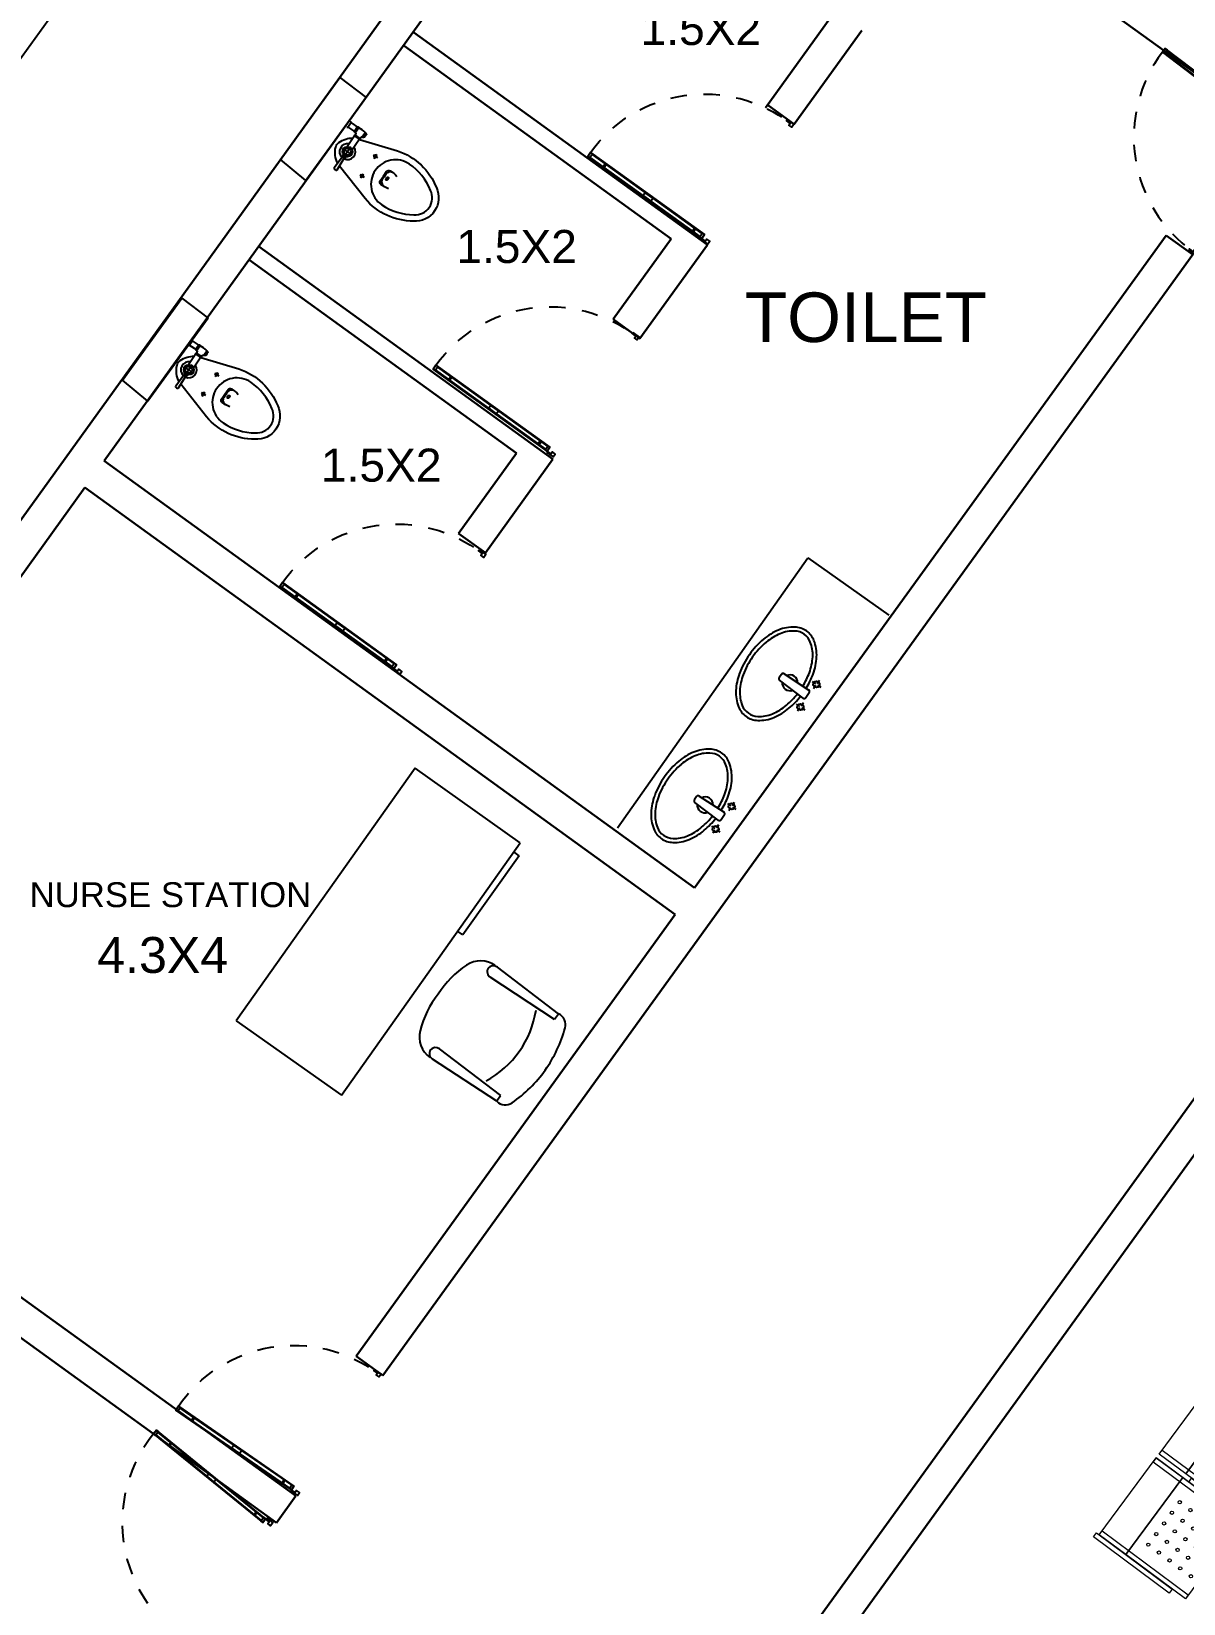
# Model space of a CAD drawing. Header units: metres. Extents: x 141303 to 146299, y 125960 to 127091.
# Drawn here: x 144845.88 to 144852.85, y 126092.82 to 126102.34 of the extents above; entities that cross this region are included whole.
import ezdxf

# ---------------------------------------------------------------- set-up
doc = ezdxf.new("R2010")
doc.units = ezdxf.units.M
doc.header["$MEASUREMENT"] = 0
doc.linetypes.add('C08_MUROS SERVICIOS$0$HIDDE100', pattern=[0.16, 0.1, -0.06])
for name, color, linetype in [('DIMENSION', 50, 'Continuous'), ('door', 12, 'Continuous'), ('FURNITURE', 6, 'Continuous'), ('WINDOW', 244, 'Continuous')]:
    doc.layers.add(name, color=color, linetype=linetype)
doc.layers.add('LETTERING', color=50, linetype='Continuous', lineweight=30)
doc.layers.add('NVMI_WALL', color=7, linetype='Continuous', lineweight=30)
doc.layers.get('0').off()
doc.styles.get("Standard").update_dxf_attribs({"font": 'arial.ttf'})
doc.dimstyles.get("Standard").update_dxf_attribs({"dimtxt": 0.18, "dimasz": 0.18, "dimexe": 0.18, "dimexo": 0.0625, "dimgap": 0.09, "dimtad": 0, "dimtih": 1, "dimtoh": 1, "dimdec": 4, "dimzin": 0, "dimdsep": 46, "dimtxsty": 'Standard', "dimcen": 0.09, "dimadec": 0, "dimazin": 0, "dimtfac": 1, "dimtdec": 4, "dimtofl": 0, "dimtmove": 0, "dimatfit": 3, "dimfxl": 1, "dimtolj": 1, "dimtzin": 0, "dimarcsym": 0})

# ---------------------------------------------------------------- blocks, each defined once
blk = doc.blocks.new('C08_MUROS SERVICIOS$0$DOOR 1.20')
at = {"linetype": 'C08_MUROS SERVICIOS$0$HIDDE100'}
blk.add_lwpolyline([(187.586, 86.339, -0.424767), (188.786, 87.579)], format="xyb", dxfattribs=at)
at = {"linetype": 'ByBlock'}
blk.add_lwpolyline([(188.826, 86.379), (188.826, 87.579), (188.786, 87.579), (188.786, 86.379), (188.826, 86.379)], dxfattribs=at)
for points in [[(188.826, 87.559), (188.786, 87.559), (188.786, 87.579), (188.826, 87.579)], [(188.821, 87.41), (188.791, 87.41), (188.791, 87.419), (188.821, 87.419)], [(188.796, 87.419), (188.816, 87.419), (188.816, 87.41), (188.796, 87.41)], [(188.791, 86.999), (188.821, 86.999), (188.821, 86.919), (188.791, 86.919)], [(188.826, 86.379), (188.786, 86.379), (188.786, 86.399), (188.826, 86.399)], [(188.821, 86.469), (188.791, 86.469), (188.791, 86.479), (188.821, 86.479)], [(188.796, 86.479), (188.816, 86.479), (188.816, 86.469), (188.796, 86.469)]]:
    blk.add_lwpolyline(points, close=True)
blk.add_lwpolyline([(188.821, 86.399), (188.821, 87.559), (188.791, 87.559), (188.791, 86.399)], close=True, dxfattribs=at)
for points in [[(187.576, 86.379), (187.576, 86.309), (187.606, 86.309), (187.606, 86.339), (187.586, 86.339), (187.586, 86.379), (187.576, 86.379)], [(188.836, 86.379), (188.836, 86.309), (188.806, 86.309), (188.806, 86.339), (188.826, 86.339), (188.826, 86.379), (188.836, 86.379)]]:
    blk.add_lwpolyline(points)
blk = doc.blocks.new('flux caroni')
for p, q in [((-0.0372, -0.076), (-0.0372, -0.0961)), ((0.0357, -0.0857), (-0.0357, -0.0857)), ((0, -0.1214), (0, -0.05)), ((0.1013, -0.068), (0.0239, -0.068)), ((0.1232, -0.0615), (0.1232, -0.0055)), ((0.1307, -0.0615), (0.1307, -0.0525)), ((0.1462, -0.0525), (0.1462, -0.0615)), ((0.1537, -0.0055), (0.1537, -0.0615)), ((0.1013, -0.1032), (0.024, -0.1032)), ((-0.085, -0.2377), (-0.055, -0.2377)), ((-0.07, -0.2227), (-0.07, -0.2527)), ((0.055, -0.2377), (0.085, -0.2377)), ((0.07, -0.2227), (0.07, -0.2527))]:
    blk.add_line(p, q)
for points in [[(0.118, 0), (0.1207, -0.0055), (0.1562, -0.0055), (0.1588, 0)], [(-0.0397, -0.076), (-0.0422, -0.0794), (-0.0422, -0.0919), (-0.0397, -0.0961)], [(-0.0281, -0.076), (-0.0397, -0.076), (-0.0397, -0.0961), (-0.0279, -0.0961)]]:
    blk.add_lwpolyline(points)
for points in [[(-0.0422, -0.0794), (-0.1234, -0.0754, 0.428639), (-0.1287, -0.0804), (-0.1287, -0.0853), (-0.1287, -0.0901, 0.42603), (-0.1235, -0.0951), (-0.0422, -0.0919)], [(-0.0905, -0.0771, -0.184776), (-0.0173, -0.0131, -0.178359), (0.0173, -0.0131, -0.164856), (0.0852, -0.068)], [(0.1063, -0.1032), (0.1147, -0.1032, -0.39071), (0.1207, -0.1087, 0.39071), (0.1217, -0.1096), (0.1532, -0.1096, 0.368077), (0.1542, -0.1088, 0.077411), (0.1545, -0.0615)], [(0.1063, -0.068), (0.1147, -0.068, 0.331964), (0.1217, -0.0615)], [(0.1, -0.1032), (0.1712, -0.3289, -0.220845), (0.1204, -0.6412, -0.267949), (0, -0.7107, -0.267949), (-0.1204, -0.6412, -0.220845), (-0.1712, -0.3289), (-0.0971, -0.0941, -0.200507)], [(0.1217, -0.1096), (0.1217, -0.1111, 0.414214), (0.1227, -0.1121), (0.1522, -0.1121, 0.414214), (0.1532, -0.1111), (0.1532, -0.1096)], [(0.1522, -0.1121), (0.1522, -0.1161, -0.414214), (0.1512, -0.1171), (0.1237, -0.1171, -0.414214), (0.1227, -0.1161), (0.1227, -0.1121)], [(0.1485, -0.1171), (0.1485, -0.1199, -0.414214), (0.1475, -0.1209), (0.1374, -0.1209), (0.1274, -0.1209, -0.414214), (0.1264, -0.1199), (0.1264, -0.1171)], [(-0.0442, -0.4107, -0.060428), (-0.049, -0.3582, -0.405477), (-0.034, -0.3437), (0, -0.3437), (0.034, -0.3437, -0.405477), (0.049, -0.3582, -0.060428), (0.0442, -0.4107)], [(0.0484, -0.3815, 0.43678), (0.0185, -0.3492), (0, -0.3492), (-0.0185, -0.3492, 0.43678), (-0.0484, -0.3815)], [(0.004, -0.3612), (0.004, -0.3638, 0.310791), (0.0056, -0.3661, -0.034503), (0.0071, -0.3668, -0.106031), (0.0094, -0.3688, -0.162613), (0.01, -0.3707, -0.162613), (0.0094, -0.3726, -0.106031), (0.0071, -0.3746, -0.069899), (0.004, -0.3757, -0.056135), (0, -0.3762, -0.056135), (-0.004, -0.3757, -0.069899), (-0.0071, -0.3746, -0.106031), (-0.0094, -0.3726, -0.162613), (-0.01, -0.3707, -0.162613), (-0.0094, -0.3688, -0.106031), (-0.0071, -0.3668, -0.034503), (-0.0056, -0.3661, 0.310791), (-0.004, -0.3638), (-0.004, -0.3612)]]:
    blk.add_lwpolyline(points, format="xyb")
for points in [[(0.1038, -0.1057), (0.1037, -0.1057, -0.414214), (0.1013, -0.1033), (0.1013, -0.068, -0.414214), (0.1038, -0.0655), (0.1039, -0.0655, -0.414214), (0.1063, -0.0679), (0.1063, -0.1032, -0.414214)], [(0, -0.6727, 0.267949), (0.0875, -0.6222, 0.149412), (0.146, -0.4307, 0.414214), (0, -0.2847, 0.414214), (-0.146, -0.4307, 0.149412), (-0.0875, -0.6222, 0.267949)]]:
    blk.add_lwpolyline(points, format="xyb", close=True)
blk.add_lwpolyline([(0.1552, -0.0615), (0.1217, -0.0615), (0.1207, -0.0605), (0.1207, -0.0535), (0.1217, -0.0525), (0.1552, -0.0525), (0.1562, -0.0535), (0.1562, -0.0605)], close=True)
for centre, radius in [((0, -0.0857), 0.0297), ((0, -0.0857), 0.0204), ((-0.07, -0.2377), 0.008), ((0.07, -0.2377), 0.008)]:
    blk.add_circle(centre, radius)
for start, end in [(21.94592, 172.11929), (187.71614, 338.33307)]:
    blk.add_arc((0, -0.0857), 0.0474, start, end)
blk = doc.blocks.new('LAVAMANOS A-03')
at = {"layer": 'FURNITURE'}
for p, q in [((-0.0851, -0.102), (-0.0851, -0.078)), ((0.083, -0.102), (0.083, -0.078)), ((-0.0923, -0.1092), (-0.1163, -0.1092)), ((-0.0851, -0.1404), (-0.0851, -0.1164)), ((-0.0539, -0.1092), (-0.0779, -0.1092)), ((-0.0234, -0.3056), (-0.03, -0.127)), ((-0.018, -0.115), (0.018, -0.115)), ((0.03, -0.127), (0.0234, -0.3056)), ((0.0518, -0.1092), (0.0758, -0.1092)), ((0.083, -0.1404), (0.083, -0.1164)), ((0.0902, -0.1092), (0.1142, -0.1092)), ((-0.0114, -0.3176), (0.0114, -0.3176))]:
    blk.add_line(p, q, dxfattribs=at)
for centre in [(-0.0851, -0.1092), (0.083, -0.1092)]:
    blk.add_circle(centre, 0.0192, dxfattribs=at)
for centre, radius, start, end in [((-0.036, -0.4983), 0.3477, 104.62248, 122.20548), ((-0.036, -0.4983), 0.3237, 104.62248, 122.20548), ((0.0028, -0.6471), 0.5015, 93.66655, 104.62248), ((0.0028, -0.6471), 0.4775, 93.74445, 104.62248), ((-0.018, -0.127), 0.012, 90, 180), ((0.018, -0.127), 0.012, 360, 90), ((0.0028, -0.6471), 0.4775, 75.37752, 86.9266), ((0.0028, -0.6471), 0.5015, 75.37752, 86.97238), ((0.0416, -0.4983), 0.3237, 57.79452, 75.37752), ((0.0416, -0.4983), 0.3477, 57.79452, 75.37752), ((-0.185, -0.3453), 0.1292, 146.67026, 180), ((-0.0952, -0.4043), 0.2366, 122.20548, 146.67026), ((-0.0952, -0.4043), 0.2126, 122.20548, 146.67026), ((0, -0.246), 0.048, 124.32592, 240.8236), ((0, -0.246), 0.048, 300.09209, 55.67408), ((0.1008, -0.4043), 0.2126, 33.32974, 57.79452), ((0.1008, -0.4043), 0.2366, 33.32974, 57.79452), ((0.1906, -0.3453), 0.1292, 0, 33.32974), ((-0.185, -0.3453), 0.1292, 180, 213.32974), ((-0.185, -0.3453), 0.1052, 146.67026, 180), ((-0.185, -0.3453), 0.1052, 180, 213.32974), ((-0.0114, -0.3056), 0.012, 180, 270), ((0.0114, -0.3056), 0.012, 270, 0), ((0.1906, -0.3453), 0.1052, 360, 33.32974), ((0.1906, -0.3453), 0.1052, 326.67026, 0), ((0.1906, -0.3453), 0.1292, 326.67026, 360), ((-0.0952, -0.2862), 0.2366, 213.32974, 237.79452), ((-0.0952, -0.2862), 0.2126, 213.32974, 237.79452), ((-0.036, -0.1923), 0.3237, 237.79452, 255.37752), ((0.0416, -0.1923), 0.3237, 284.62248, 302.20548), ((0.1008, -0.2862), 0.2126, 302.20548, 326.67026), ((0.1008, -0.2862), 0.2366, 302.20548, 326.67026), ((-0.036, -0.1923), 0.3477, 237.79452, 255.37752), ((0.0028, -0.0434), 0.5015, 255.37752, 270), ((0.0028, -0.0434), 0.4775, 255.37752, 270), ((0.0028, -0.0434), 0.4775, 270, 284.62248), ((0.0028, -0.0434), 0.5015, 270, 284.62248), ((0.0416, -0.1923), 0.3477, 284.62248, 302.20548)]:
    blk.add_arc(centre, radius, start, end, dxfattribs=at)
blk = doc.blocks.new('C05 _MOB-EQUIP URGENCIAS Y TOCOCIRUGÍA$0$006_URGENCIAS & TOCOCIRUGÍA$0$sala espera urgencias')
at = {"lineweight": 0}
for p, q in [((261.5715, -7.3103), (260.9915, -7.3103)), ((262.1815, -7.3103), (261.6015, -7.3103)), ((262.7915, -7.3103), (262.2115, -7.3103)), ((263.4015, -7.3103), (262.8215, -7.3103))]:
    blk.add_line(p, q, dxfattribs=at)
for points in [[(260.9915, -6.8603), (261.5715, -6.8603), (261.5715, -7.3103), (260.9915, -7.3103)], [(261.0215, -6.8603), (260.9915, -6.8603), (260.9915, -7.5103), (261.0215, -7.5103)], [(261.5415, -6.8603), (261.5715, -6.8603), (261.5715, -7.5103), (261.5415, -7.5103)], [(261.6015, -6.8603), (262.1815, -6.8603), (262.1815, -7.3103), (261.6015, -7.3103)], [(261.6315, -6.8603), (261.6015, -6.8603), (261.6015, -7.5103), (261.6315, -7.5103)], [(262.1515, -6.8603), (262.1815, -6.8603), (262.1815, -7.5103), (262.1515, -7.5103)], [(262.2115, -6.8603), (262.7915, -6.8603), (262.7915, -7.3103), (262.2115, -7.3103)], [(262.2415, -6.8603), (262.2115, -6.8603), (262.2115, -7.5103), (262.2415, -7.5103)], [(262.7615, -6.8603), (262.7915, -6.8603), (262.7915, -7.5103), (262.7615, -7.5103)], [(262.8215, -6.8603), (263.4015, -6.8603), (263.4015, -7.3103), (262.8215, -7.3103)], [(262.8515, -6.8603), (262.8215, -6.8603), (262.8215, -7.5103), (262.8515, -7.5103)], [(263.3715, -6.8603), (263.4015, -6.8603), (263.4015, -7.5103), (263.3715, -7.5103)], [(260.9915, -6.9603), (260.9615, -6.9603), (260.9615, -7.5303), (260.9915, -7.5303)], [(263.4015, -6.9603), (263.4315, -6.9603), (263.4315, -7.5303), (263.4015, -7.5303)], [(261.5715, -7.1753), (261.6015, -7.1753), (261.6015, -7.2653), (261.5715, -7.2653)], [(262.1815, -7.1753), (262.2115, -7.1753), (262.2115, -7.2653), (262.1815, -7.2653)], [(262.7915, -7.1753), (262.8215, -7.1753), (262.8215, -7.2653), (262.7915, -7.2653)], [(260.9915, -7.3103), (261.5715, -7.3103), (261.5715, -7.5103), (260.9915, -7.5103)], [(261.6015, -7.3103), (262.1815, -7.3103), (262.1815, -7.5103), (261.6015, -7.5103)], [(262.2115, -7.3103), (262.7915, -7.3103), (262.7915, -7.5103), (262.2115, -7.5103)], [(262.8215, -7.3103), (263.4015, -7.3103), (263.4015, -7.5103), (262.8215, -7.5103)]]:
    blk.add_lwpolyline(points, close=True, dxfattribs=at)
for centre in [(261.1215, -6.9153), (261.2015, -6.9153), (261.2815, -6.9153), (261.3615, -6.9153), (261.4415, -6.9153), (261.7315, -6.9153), (261.8115, -6.9153), (261.8915, -6.9153), (261.9715, -6.9153), (262.0515, -6.9153), (262.3415, -6.9153), (262.4215, -6.9153), (262.5015, -6.9153), (262.5815, -6.9153), (262.6615, -6.9153), (262.9515, -6.9153), (263.0315, -6.9153), (263.1115, -6.9153), (263.1915, -6.9153), (263.2715, -6.9153), (261.1215, -6.9953), (261.2015, -6.9953), (261.2815, -6.9953), (261.3615, -6.9953), (261.4415, -6.9953), (261.7315, -6.9953), (261.8115, -6.9953), (261.8915, -6.9953), (261.9715, -6.9953), (262.0515, -6.9953), (262.3415, -6.9953), (262.4215, -6.9953), (262.5015, -6.9953), (262.5815, -6.9953), (262.6615, -6.9953), (262.9515, -6.9953), (263.0315, -6.9953), (263.1115, -6.9953), (263.1915, -6.9953), (263.2715, -6.9953), (261.1215, -7.0753), (261.2015, -7.0753), (261.2815, -7.0753), (261.3615, -7.0753), (261.4415, -7.0753), (261.7315, -7.0753), (261.8115, -7.0753), (261.8915, -7.0753), (261.9715, -7.0753), (262.0515, -7.0753), (262.3415, -7.0753), (262.4215, -7.0753), (262.5015, -7.0753), (262.5815, -7.0753), (262.6615, -7.0753), (262.9515, -7.0753), (263.0315, -7.0753), (263.1115, -7.0753), (263.1915, -7.0753), (263.2715, -7.0753), (261.1215, -7.1557), (261.1215, -7.236), (261.2015, -7.1557), (261.2015, -7.236), (261.2815, -7.1557), (261.2815, -7.236), (261.3615, -7.1557), (261.3615, -7.236), (261.4415, -7.1557), (261.4415, -7.236), (261.7315, -7.1557), (261.7315, -7.236), (261.8115, -7.1557), (261.8115, -7.236), (261.8915, -7.1557), (261.8915, -7.236), (261.9715, -7.1557), (261.9715, -7.236), (262.0515, -7.1557), (262.0515, -7.236), (262.3415, -7.1557), (262.3415, -7.236), (262.4215, -7.1557), (262.4215, -7.236), (262.5015, -7.1557), (262.5015, -7.236), (262.5815, -7.1557), (262.5815, -7.236), (262.6615, -7.1557), (262.6615, -7.236), (262.9515, -7.1557), (262.9515, -7.236), (263.0315, -7.1557), (263.0315, -7.236), (263.1115, -7.1557), (263.1115, -7.236), (263.1915, -7.1557), (263.1915, -7.236), (263.2715, -7.1557), (263.2715, -7.236)]:
    blk.add_circle(centre, 0.01, dxfattribs=at)
blk = doc.blocks.new('*D84')
at = {"layer": 'Defpoints', "color": 0, "transparency": 16777216}
for p in [(144856.2165, 126113.7909), (144838.2209, 126091.6614), (144839.555, 126090.6988)]:
    blk.add_point(p, dxfattribs=at)
at = {"layer": 'DIMENSION', "color": 0, "lineweight": -2, "transparency": 16777216}
for p, q in [((144856.1658, 126113.8274), (144854.7365, 126114.8587)), ((144854.7771, 126114.6074), (144846.6829, 126103.3893)), ((144838.3262, 126091.8074), (144846.4204, 126103.0255)), ((144839.5043, 126090.7354), (144838.0749, 126091.7667))]:
    blk.add_line(p, q, dxfattribs=at)
at = {"layer": 'DIMENSION', "color": 0, "transparency": 16777216}
for points in [[(144854.7528, 126114.625), (144854.8015, 126114.5899), (144854.8824, 126114.7534)], [(144838.3019, 126091.8249), (144838.3506, 126091.7898), (144838.2209, 126091.6614)]]:
    blk.add_solid(points, dxfattribs=at)
at = {"layer": 'DIMENSION', "color": 0, "transparency": 16777216, "insert": (144846.5517, 126103.2074), "char_height": 0.18, "attachment_point": 5}
blk.add_mtext('\\A1;28.4754', dxfattribs=at)
blk = doc.blocks.new('MB11')
for p, q in [((0, 0.5754), (-1.3809, 0.5754)), ((-1.3809, 0.5754), (-1.3809, 0)), ((0, 0), (0, 0.5754)), ((-1.3809, 0), (0, 0)), ((-0.4833, -0.0288), (-0.4833, 0)), ((-0.0498, -0.0288), (-0.0498, 0)), ((-0.0498, -0.0288), (-0.4833, -0.0288)), ((-1.0018, -0.5812), (-1.014, -0.2378)), ((-0.971, -0.5812), (-0.9588, -0.2378)), ((-0.5548, -0.5812), (-0.567, -0.2378)), ((-0.5239, -0.5812), (-0.5117, -0.2378)), ((-0.972, -0.58), (-1.0018, -0.5812)), ((-0.5537, -0.58), (-0.5239, -0.5812))]:
    blk.add_line(p, q)
for centre, radius, start, end in [((-0.901, -0.2258), 0.1135, 111.42438, 179.64736), ((-0.7892, -0.5107), 0.4196, 86.40543, 111.42438), ((-0.7366, -0.5107), 0.4196, 68.57562, 93.59457), ((-0.6248, -0.2258), 0.1135, 0.35264, 68.57562), ((-0.984, -0.2368), 0.03, 94.5088, 182.03591), ((-0.9888, -0.2368), 0.03, 357.96409, 85.4912), ((-0.537, -0.2368), 0.03, 94.5088, 182.03591), ((-0.5417, -0.2368), 0.03, 357.96409, 85.4912), ((-0.7619, -0.1015), 0.4333, 243.53779, 296.46221), ((-0.9495, -0.5911), 0.0532, 169.2058, 250.2967), ((-0.5763, -0.5911), 0.0532, 289.7033, 10.7942), ((-0.7602, -0.0624), 0.6148, 250.2967, 269.74773), ((-0.7656, -0.0624), 0.6148, 270.25227, 289.7033)]:
    blk.add_arc(centre, radius, start, end)

msp = doc.modelspace()

# ---------------------------------------------------------------- linework, layer by layer
at = {"layer": 'FURNITURE', "extrusion": (-9.91637e-24, -2.2873e-23, -1)}
for p, q in [((144849.42525, 126097.51972), (144850.57849, 126099.15374)), ((144850.57849, 126099.15374), (144851.0687, 126098.80777))]:
    msp.add_line(p, q, dxfattribs=at)
at = {"layer": 'NVMI_WALL'}
for p, q in [((144839.55072, 126090.69773), (144849.52698, 126104.53873)), ((144849.52698, 126104.53873), (144865.75171, 126092.84433)), ((144846.3166, 126099.74263), (144849.68923, 126104.42179)), ((144850.32162, 126101.87873), (144850.744, 126102.46472)), ((144849.97052, 126101.04956), (144848.19154, 126102.33581)), ((144850.49677, 126101.77967), (144850.90607, 126102.34754)), ((144849.74997, 126101.08562), (144848.13295, 126102.25477)), ((144850.49785, 126101.77889), (144850.33469, 126101.89686)), ((144849.39914, 126100.59888), (144849.74997, 126101.08562)), ((144849.56122, 126100.4817), (144849.97052, 126101.04956)), ((144849.89277, 126097.15696), (144852.74989, 126101.10631)), ((144852.74989, 126101.10631), (144852.91214, 126100.98937)), ((144848.81442, 126099.78764), (144847.19548, 126100.95818)), ((144849.03497, 126099.75158), (144847.25407, 126101.03922)), ((144848.00413, 126094.20348), (144852.91106, 126100.99014)), ((144849.56229, 126100.48092), (144849.39914, 126100.59888)), ((144850.38605, 126092.37769), (144855.8682, 126099.95993)), ((144850.66531, 126092.42258), (144856.03027, 126099.84274)), ((144849.89277, 126097.15696), (144846.3166, 126099.74263)), ((144848.46359, 126099.3009), (144848.81442, 126099.78764)), ((144848.62566, 126099.18372), (144849.03497, 126099.75158)), ((144843.74383, 126096.17318), (144846.19966, 126099.58038)), ((144849.77559, 126096.99489), (144846.19966, 126099.58038)), ((144848.62566, 126099.18372), (144848.46359, 126099.3009)), ((144847.84206, 126094.32067), (144849.77559, 126096.99489)), ((144847.47681, 126093.47415), (144843.74383, 126096.17318)), ((144847.35962, 126093.31207), (144843.62689, 126096.01094)), ((144848.00413, 126094.20348), (144847.84206, 126094.32067)), ((144847.35962, 126093.31207), (144847.47681, 126093.47415))]:
    msp.add_line(p, q, dxfattribs=at)
at = {"layer": 'WINDOW'}
for p, q in [((144847.38484, 126101.56719), (144847.74486, 126102.06277)), ((144847.74486, 126102.06277), (144847.90368, 126101.94227)), ((144847.90368, 126101.94227), (144847.53826, 126101.43977)), ((144847.53831, 126101.43978), (144847.38484, 126101.56719)), ((144846.42786, 126100.23017), (144846.78788, 126100.72574)), ((144846.78788, 126100.72574), (144846.9467, 126100.60525)), ((144846.9467, 126100.60525), (144846.58128, 126100.10274)), ((144846.58133, 126100.10276), (144846.42786, 126100.23017))]:
    msp.add_line(p, q, dxfattribs=at)

# ---------------------------------------------------------------- block references
at = {"layer": 'door', "yscale": 0.7088458887546228, "zscale": 0.7088458887546228}
for p, xscale, rotation in [((144977.81984, 126173.95921), -0.7088458887546228, 54.25720381710381), ((144821.20055, 125958.10624), 0.7088458887546228, 52.77315303775414), ((144976.88427, 126172.6714), -0.7088458887546228, 54.25720381710381), ((144975.95431, 126171.35527), -0.7088458887546228, 54.25720381710381), ((144973.83641, 126168.94985), -0.7088458887546228, 55.41446955796215), ((144810.60516, 125950.79368), 0.7088458887546228, 50.98393740024878)]:
    msp.add_blockref('C08_MUROS SERVICIOS$0$DOOR 1.20', p, dxfattribs=dict(at, xscale=xscale, rotation=rotation))
at = {"layer": 'FURNITURE', "extrusion": (-9.52109e-24, -2.30407e-23, -1), "xscale": -1.021510850963692, "yscale": 1.021510850963692, "zscale": 1.021510850963692, "rotation": 304.2264157423985}
for p in [(-144847.71778, 126101.66288), (-144846.75683, 126100.34221)]:
    msp.add_blockref('flux caroni', p, dxfattribs=at)
at = {"layer": 'FURNITURE', "lineweight": 0, "extrusion": (-9.91556e-24, -2.28732e-23, -1), "xscale": -1, "rotation": 125.2132272120426}
for p in [(-144850.67133, 126098.2559), (-144850.15763, 126097.51689)]:
    msp.add_blockref('LAVAMANOS A-03', p, dxfattribs=at)
at = {"layer": 'FURNITURE', "xscale": 1.35676490791757, "yscale": 1.35676490791757, "zscale": 1.35676490791757, "rotation": 54.68727106667426}
msp.add_blockref('MB11', (144848.83666, 126097.42875), dxfattribs=at)
at = {"layer": 'FURNITURE', "linetype": 'ByBlock', "lineweight": 0, "rotation": 233.4334776708387}
msp.add_blockref('C05 _MOB-EQUIP URGENCIAS Y TOCOCIRUGÍA$0$006_URGENCIAS & TOCOCIRUGÍA$0$sala espera urgencias', (145015.2985, 126300.319, 310.93503), dxfattribs=at)

# ---------------------------------------------------------------- texts
at = {"layer": 'LETTERING', "attachment_point": 1}
for s, width, gutter_width, insert, char_height in [('1.5X2', 0.5173324, 1, (144849.56589, 126102.45953), 0.2), ('1.5X2', 0.5173324, 1, (144848.44961, 126101.13964), 0.2), ('TOILET', 13.7463446, 1.5, (144850.19748, 126100.76104), 0.3), ('1.5X2', 0.5173324, 1, (144847.62968, 126099.81559), 0.2), ('NURSE STATION', 13.9577563, 0.75278, (144845.86507, 126097.19003), 0.1505566), ('4.3X4', 1.0608924, 1.0874, (144846.27411, 126096.85863), 0.217481)]:
    msp.add_mtext_dynamic_manual_height_columns(s, width=width, gutter_width=gutter_width, heights=[0], dxfattribs=dict(at, insert=insert, char_height=char_height))

# ---------------------------------------------------------------- dimensions: what is measured, and where the dimension line sits
at = {"layer": 'DIMENSION'}
dim = msp.add_aligned_dim(p1=(144856.2165, 126113.79086), p2=(144839.55497, 126090.69884), distance=-1.64506, dimstyle='Standard', dxfattribs=at)
dim.commit()
dim.dimension.update_dxf_attribs({"geometry": '*D84', "text_midpoint": (144846.55168, 126103.20741)})

doc.saveas('drawing.dxf')
